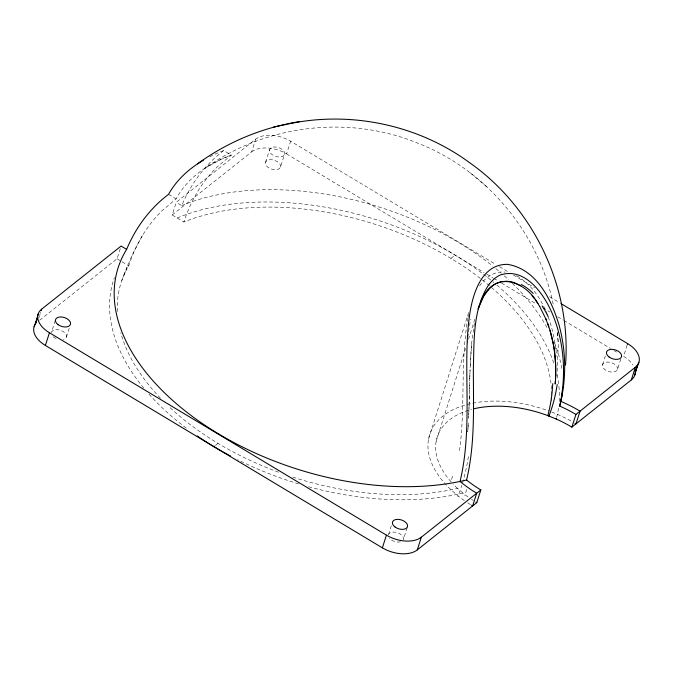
<?xml version="1.0" encoding="UTF-8"?>
<svg xmlns="http://www.w3.org/2000/svg" width="673" height="673" viewBox="0 0 673 673"><rect width="100%" height="100%" fill="white"/><g stroke="black" fill="none" stroke-linecap="round" stroke-linejoin="round"><path stroke-width="0.5" stroke-dasharray="3.37 2.52" d="M557.269 332.714L558.354 343.567L556.908 376.089M469.485 391.089L469.603 385.89M469.392 394.319L469.661 383.274M469.283 398.643L469.426 393.68M469.594 385.604L469.729 380.657M469.359 396.254L469.174 402.942M469.704 381.221L469.796 378.024M469.762 378.958L470.133 367.475M469.83 376.703L470.04 369.898M469.207 401.89L468.719 415.62M469.123 404.961L468.585 418.572M470.124 367.626L471.563 343.768L474.398 323.284M470.208 365.355L471.504 344.458M468.702 416.107L468.652 417.092M468.341 423.039L467.752 431.856L468.29 423.982M459.524 450.658C465.514 406.82 460.231 362.116 467.811 318.447M467.987 317.521L468.551 314.787M556.655 417.277L557.37 414.332A231.966 137.654 17.7 0 0 558.607 407.443M428.499 439.183L468.66 312.457M436.129 441.463L465.977 347.192M468.501 339.259L475.163 318.203M38.857 317.892L39.362 316.302M39.623 315.511L40.128 313.921M40.38 313.13L40.632 312.331M55.236 320.567L51.493 332.302A7.832 4.644 17.7 0 1 63.018 331.453A7.832 4.644 17.7 0 1 63.405 339.453M66.4 337.072L69.21 328.281M39.724 320.171L117.06 258.76L121.115 246.049M551.423 400.83A224.016 132.934 17.7 0 0 424.36 244.013A224.016 132.934 17.7 0 0 183.906 222.014L172.187 214.973L176.242 202.27L255.706 139.168A26.096 15.487 17.7 0 1 290.627 141.221L495.984 264.548M172.187 214.973L251.652 151.871L255.706 139.168M265.549 162.311L269.604 149.599M280.464 167.081A7.832 4.644 17.7 0 0 270.512 159.678A7.832 4.644 17.7 0 0 268.047 167.333A7.832 4.644 17.7 0 0 280.464 167.081L284.519 154.378A7.832 4.644 17.7 0 0 274.567 146.966A7.832 4.644 17.7 0 0 272.102 154.63A7.832 4.644 17.7 0 0 284.519 154.378M251.652 151.871A26.096 15.487 17.7 0 1 286.572 153.924L290.627 141.221M388.481 534.682L391.291 525.882M407.14 527.725L403.396 539.452A7.832 4.644 17.7 0 0 397.726 532.772A7.832 4.644 17.7 0 0 388.658 534.261M602.545 364.69L605.978 353.939M617.452 369.469A7.832 4.644 17.7 0 0 607.509 362.057A7.832 4.644 17.7 0 0 605.035 369.713A7.832 4.644 17.7 0 0 617.452 369.469L621.196 357.733M627.11 345.19L623.56 356.303A26.096 15.487 17.7 0 1 633.041 365.077M123.79 275.493L131.933 255.361L142.407 235.584M121.788 280.616L126.928 267.391M479.588 285.932C485.023 277.394 494.764 270.773 505.23 272.111M215.427 445.417L218.01 443.364M450.935 258.398L455.066 255.117M117.354 311.464A224.016 132.934 17.7 0 1 128.779 265.793A217.648 162.765 51.5 0 1 162.235 210.54L176.133 198.863A198.215 117.624 17.7 0 1 231.268 155.084L223.68 150.533L218.044 155.076A225.825 168.881 51.5 0 0 181.76 205.593L176.242 202.27M467.996 496.884A91.461 54.277 17.7 0 1 462.948 493.057L456.403 494.52A231.966 137.654 17.7 0 1 307.712 486.503M462.948 493.057L457.556 488.413L451.078 489.826A224.016 132.934 17.7 0 1 291.889 476.829M551.81 412.061L557.37 414.332A99.411 58.997 17.7 0 1 571.671 421.348M516.713 275.779C541.866 290.643 552.205 321.543 555.856 349.018M499.492 266.651L508.266 271.926M513.533 275.089L534.598 287.733M549.513 296.692L559.162 302.488M286.572 153.924L484.03 272.506M486.663 274.088L492.804 277.781M493.679 278.302L497.187 280.414M501.578 283.047L536.684 304.129M542.825 307.813L549.849 312.036M557.74 316.781L563.007 319.936M563.89 320.466L610.403 348.395M613.911 350.507L616.544 352.088M168.553 194.312L176.133 198.863M117.06 258.76L121.241 261.275M122.082 261.772L128.779 265.793M553.156 304.045C538.417 231.663 484.989 168.519 415.805 142.39C346.974 114.78 265.044 125.144 204.861 168.292L221.602 159.055L231.268 155.084L217.362 166.761A217.648 162.765 51.5 0 0 183.906 222.014M479.403 180.583L488.076 187.969M470.242 172.835L477.805 179.287M555.94 349.733L556.521 356.194M557.21 332.386L558.354 343.567M468.416 456.664A222.856 141.28 70.5 0 1 461.039 487.715M460.096 490.524A222.856 141.28 70.5 0 1 457.842 496.699M470.536 504.649A99.411 58.997 17.7 0 1 467.407 502.647M464.328 500.544A99.411 58.997 17.7 0 1 456.403 494.52L451.078 489.826A99.411 58.997 17.7 0 1 442.708 416.234A99.411 58.997 17.7 0 1 548.991 411.001M278.563 472.202A224.016 132.934 17.7 0 1 168.612 406.299M160.519 398.256A224.016 132.934 17.7 0 1 120.77 332.756M473.22 500.443A91.461 54.277 17.7 0 1 471.462 499.29M457.556 488.413A91.461 54.277 17.7 0 1 453.148 484.08M451.07 481.826A91.461 54.277 17.7 0 1 471.546 409.377M466.768 489.507A223.184 143.702 69.4 0 1 464.597 495.362M452.433 476.181A223.217 129.039 75.2 0 1 451.011 481.977M298.703 483.904A231.966 137.654 17.7 0 1 237.67 459.709M186.253 428.078A231.966 137.654 17.7 0 1 148.287 393.369M143.736 388.043A231.966 137.654 17.7 0 1 114.41 277.621M177.209 217.993A231.966 137.654 17.7 0 1 493.805 282.483M496.884 285.083A231.966 137.654 17.7 0 1 554.325 364.808M557.017 374.752A231.966 137.654 17.7 0 1 559.053 403.43M56.111 338.561A7.832 4.644 17.7 0 1 52.805 336.273M400.401 541.832A7.832 4.644 17.7 0 1 389.381 538.173M181.76 205.593A231.377 137.3 17.7 0 1 492.737 266.104M495.875 268.653A231.377 137.3 17.7 0 1 501.267 273.188M504.254 275.812A231.377 137.3 17.7 0 1 508.704 279.867M512.296 283.291A231.377 137.3 17.7 0 1 547.788 328.912M554.359 342.616A231.377 137.3 17.7 0 1 561.921 369.763M209.673 156.767A207.158 122.932 17.7 0 1 223.68 150.533M467.281 343.272A97.837 47.775 -89 0 1 470.764 319.271"/><path stroke-width="1.01" d="M555.536 379.143L555.646 364.892L554.367 350.448M565.522 365.161C571.579 286.95 533.378 207.234 469.14 162.361C417.74 124.698 349.935 110.574 287.733 124.076M555.503 379.698L555.309 382.525M555.301 382.634C556.664 365.103 555.048 347.285 550.018 330.409M555.292 382.744L555.242 383.274M555.233 383.383L555.2 383.812M555.225 383.492L555.191 383.921M560.92 303.548L627.615 343.6A26.096 15.487 17.7 0 1 635.405 367.197L575.928 414.433A91.461 54.277 17.7 0 0 559.692 406.071C566.548 374.869 564.437 341.27 551.532 311.868C543.027 292.679 524.536 267.147 500.418 274.954A57.34 34.449 83.5 0 0 489.565 283.813M41.137 310.741L41.65 309.159L121.115 246.049L126.633 249.372A231.377 137.3 17.7 0 0 199.822 421.794A231.377 137.3 17.7 0 0 460.046 481.464L466.582 480.009C475.315 443.541 473.321 405.743 473.363 368.577C474.221 339.991 472.606 308.301 489.481 283.644M38.151 314.022L35.677 323.494L37.511 317.681L34.096 326.725M634.849 375.038L637.323 365.565L635.489 371.378L638.904 362.335M548.932 415.401L548.781 415.973A91.461 54.277 17.7 0 0 473.472 408.89M556.344 418.438L556.184 419.018A91.461 54.277 17.7 0 1 571.873 427.136L631.35 379.9A26.096 15.487 17.7 0 0 635.127 370.243M559.692 406.071C566.565 379.808 566.254 351.71 559.17 325.53C551.633 299.897 536.734 269.242 507.602 264.354C480.572 263.875 471.966 296.196 469.241 317.765C467.466 330.864 466.969 344.096 466.826 357.304C466.439 398.702 469.788 440.807 460.046 481.464A99.411 58.997 17.7 0 0 476.694 493.233L472.639 505.945A99.411 58.997 17.7 0 1 471.588 505.305M466.582 480.009A91.461 54.277 17.7 0 0 480.833 489.952L476.778 502.655L417.294 549.891A26.096 15.487 17.7 0 1 382.373 547.839L45.385 345.459L49.44 332.756A26.096 15.487 17.7 0 1 41.65 309.159M382.373 547.839L386.428 535.136A26.096 15.487 17.7 0 0 421.348 537.189L480.833 489.952M417.294 549.891L421.348 537.189M571.873 427.136L575.928 414.433M627.362 344.391L627.615 343.6M631.35 379.9L635.405 367.197M478.267 308.596L483.492 296.65L488.127 290.046M478.099 308.949L479.706 304.549M480.581 302.455C492.855 269.023 525.478 280.246 538.484 304.482M213.879 446.653L214.393 446.241M197.526 163.884C227.524 141.927 262.79 127.399 299.527 121.636M273.65 127.062L286.74 124.345M507.375 281.171L501.124 281.701L496.556 283.358A55.295 32.876 85 0 0 488.177 290.156M508.948 281.322L513.667 282.408L520.776 285.798M548.781 415.973L556.184 419.018M49.44 332.756L386.428 535.136M532.015 295.691L534.614 298.896M535.447 300.015L537.862 303.498M538.484 304.482L539.712 306.476M539.712 306.484L546.442 320.171M545.786 318.59L549.992 330.317L553.374 344.34M547.738 323.553L548.907 326.91M553.694 346.124L554.333 350.238M552.726 383.652A223.217 178.665 27.9 0 1 547.839 415.636M476.778 502.655A91.461 54.277 17.7 0 1 475.878 502.117M557.185 384.519A223.184 181.138 16.2 0 1 548.949 416.032M562.62 389.507A231.377 137.3 17.7 0 1 560.87 401.394A99.411 58.997 17.7 0 1 580.059 411.153L576.004 423.855A99.411 58.997 17.7 0 0 574.944 423.224M230.62 456.084A231.966 137.654 17.7 0 1 197.248 435.978M45.385 345.459A26.096 15.487 17.7 0 1 35.484 324.033M203.364 160.224A207.158 122.932 17.7 0 0 168.553 194.312L162.916 198.855A225.825 168.881 51.5 0 0 126.633 249.372M521.23 284.494A97.812 62.648 -76.9 0 1 533.193 293.453M542.076 305.853A152.695 111.987 -55.4 0 1 548.175 316.705M58.038 324.613A7.832 4.644 17.7 0 0 70.455 324.369A7.832 4.644 17.7 0 0 60.511 316.958A7.832 4.644 17.7 0 0 58.038 324.613M395.034 527.001A7.832 4.644 17.7 0 0 407.451 526.749A7.832 4.644 17.7 0 0 397.499 519.337A7.832 4.644 17.7 0 0 395.034 527.001M609.09 357.01A7.832 4.644 17.7 0 0 621.507 356.757A7.832 4.644 17.7 0 0 611.564 349.346A7.832 4.644 17.7 0 0 609.09 357.01"/></g></svg>
